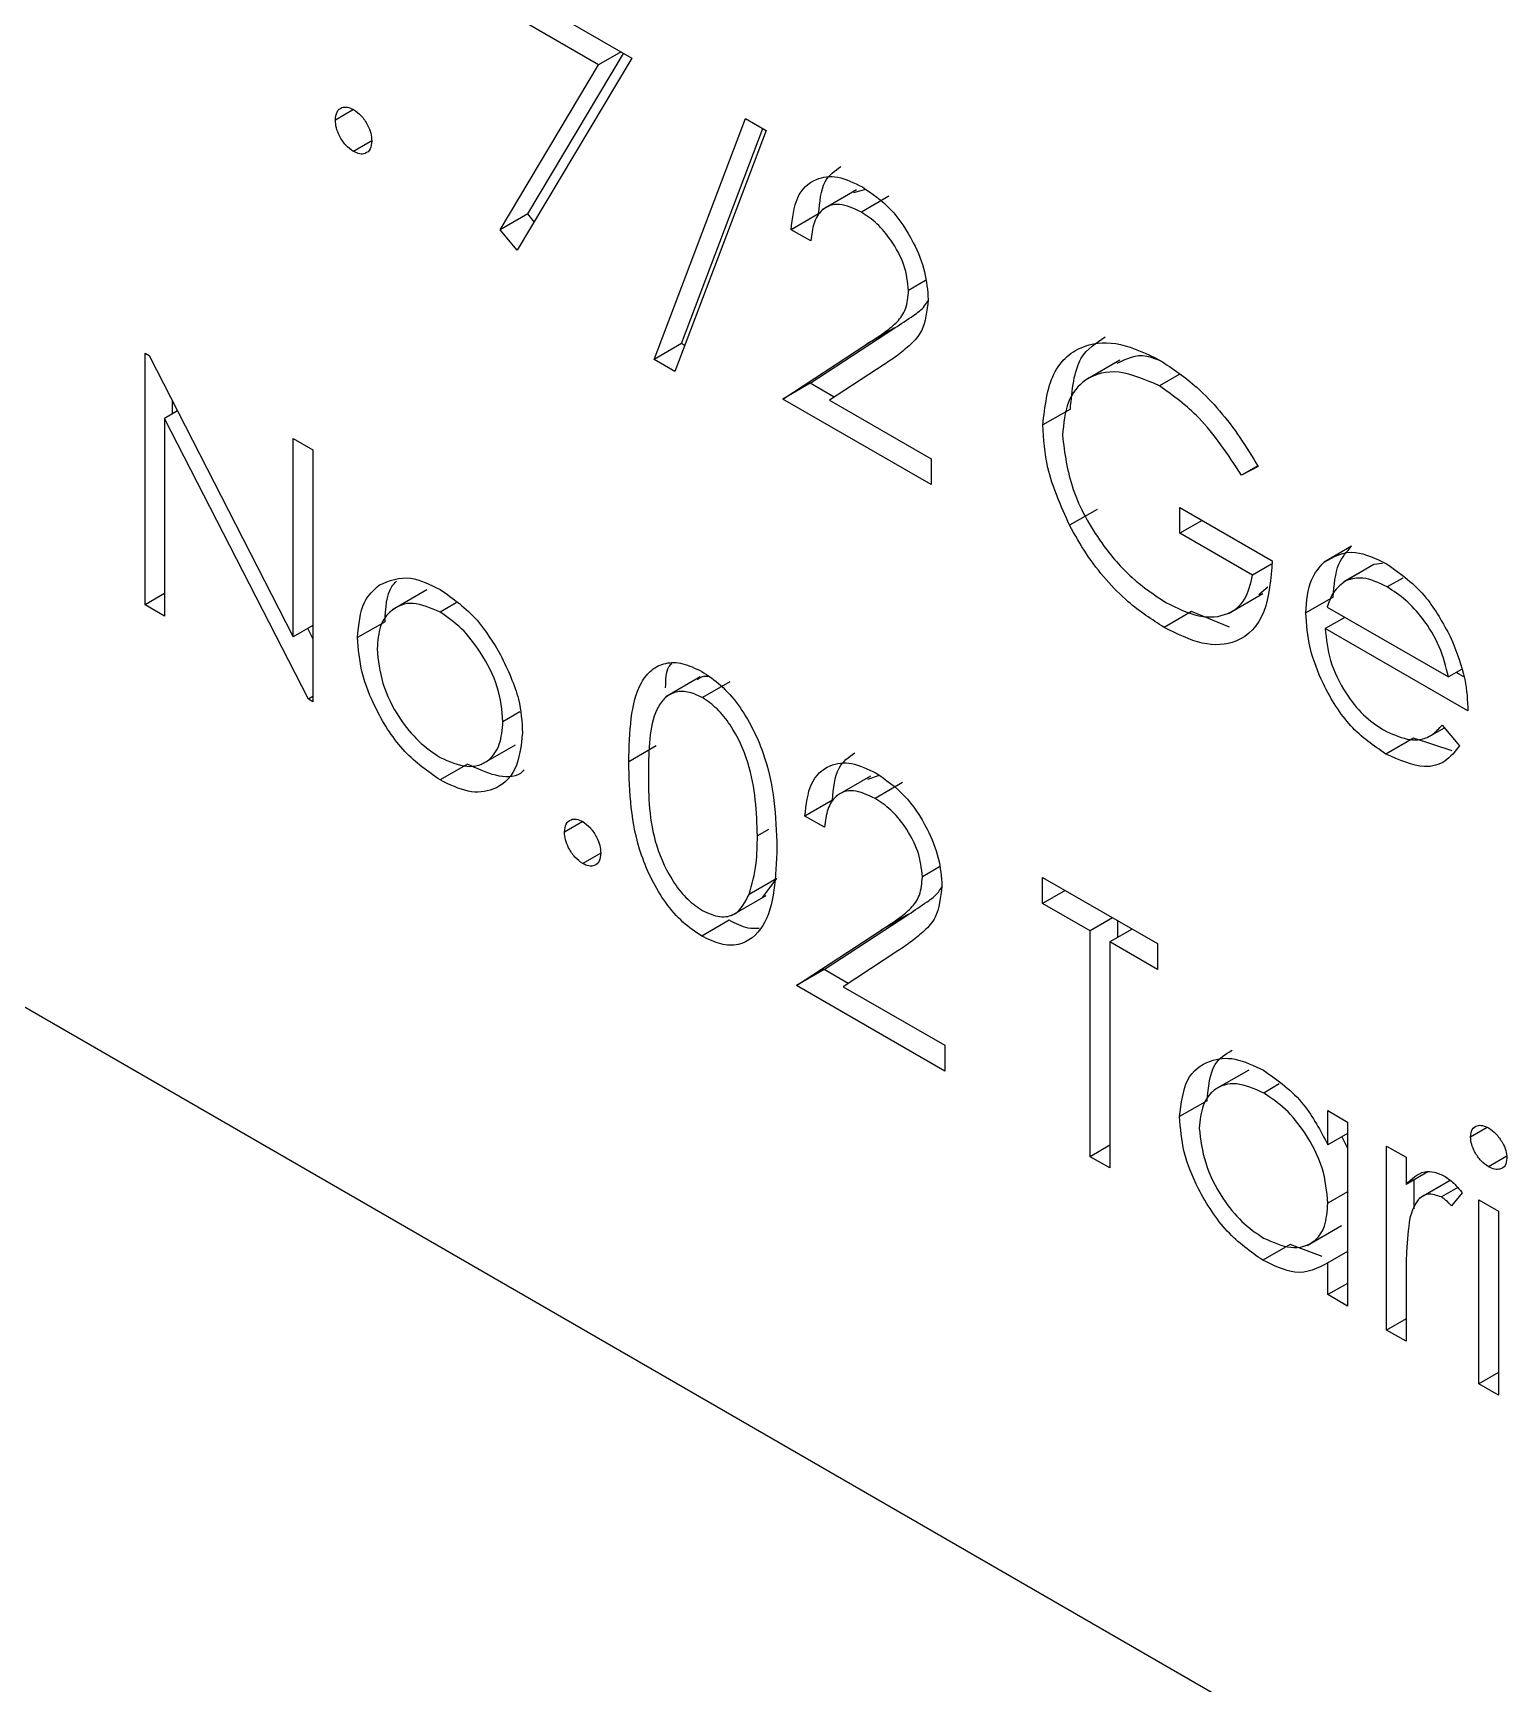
# Model space of a CAD drawing. Extents: x 75 to 2075, y 25 to 1460.
# Drawn here: x 1874.95 to 1885.06, y 1106.38 to 1117.71 of the extents above; entities that cross this region are included whole.
import ezdxf

# ---------------------------------------------------------------- set-up
doc = ezdxf.new("R2010")
doc.units = 0
doc.header["$LTSCALE"] = 5
doc.linetypes.add('SLD-KATı', pattern=[0])
doc.layers.get('0').update_dxf_attribs({"linetype": 'CONTINUOUS'})

msp = doc.modelspace()

# ---------------------------------------------------------------- linework, layer by layer
at = {"color": 7, "linetype": 'SLD-KATı'}
for p, q in [((1837.901, 1132.379), (1926.525, 1081.218)), ((1878.134, 1118.071), (1879.055, 1117.539)), ((1878.827, 1117.493), (1878.134, 1117.894)), ((1879.055, 1117.539), (1878.268, 1116.221)), ((1878.341, 1116.47), (1878.998, 1117.572)), ((1878.981, 1117.582), (1878.827, 1117.493)), ((1878.152, 1116.362), (1878.827, 1117.493)), ((1877.146, 1117.187), (1877.021, 1117.115)), ((1879.208, 1115.471), (1879.834, 1117.126)), ((1879.976, 1117.044), (1879.35, 1115.389)), ((1879.397, 1115.58), (1879.955, 1117.056)), ((1879.834, 1117.126), (1879.976, 1117.044)), ((1877.27, 1116.971), (1877.145, 1116.899)), ((1880.597, 1116.635), (1880.361, 1116.499)), ((1880.658, 1116.639), (1880.577, 1116.614)), ((1880.818, 1116.592), (1880.63, 1116.483)), ((1878.341, 1116.47), (1878.152, 1116.362)), ((1878.268, 1116.221), (1878.152, 1116.362)), ((1878.385, 1116.417), (1878.341, 1116.47)), ((1880.337, 1116.471), (1880.148, 1116.362)), ((1880.283, 1116.285), (1880.148, 1116.362)), ((1881.071, 1116.013), (1880.954, 1115.945)), ((1880.279, 1115.308), (1880.86, 1115.688)), ((1880.86, 1115.688), (1880.671, 1115.579)), ((1879.397, 1115.58), (1879.208, 1115.471)), ((1879.417, 1115.568), (1879.397, 1115.58)), ((1880.091, 1115.199), (1880.671, 1115.579)), ((1875.715, 1115.515), (1875.743, 1115.499)), ((1875.715, 1113.786), (1875.715, 1115.515)), ((1875.743, 1115.499), (1876.732, 1113.567)), ((1879.35, 1115.389), (1879.208, 1115.471)), ((1882.404, 1115.466), (1882.168, 1115.33)), ((1880.786, 1115.436), (1880.411, 1115.191)), ((1882.811, 1115.368), (1882.676, 1115.29)), ((1880.279, 1115.308), (1880.091, 1115.199)), ((1880.444, 1115.212), (1880.279, 1115.308)), ((1875.938, 1115.118), (1875.849, 1115.066)), ((1875.903, 1115.097), (1875.903, 1115.185)), ((1881.108, 1114.612), (1880.091, 1115.199)), ((1880.411, 1115.191), (1881.108, 1114.789)), ((1882.064, 1115.13), (1881.875, 1115.022)), ((1875.849, 1115.066), (1875.849, 1113.709)), ((1876.836, 1113.14), (1875.849, 1115.066)), ((1876.732, 1114.928), (1876.866, 1114.85)), ((1876.732, 1113.567), (1876.732, 1114.928)), ((1876.866, 1114.85), (1876.866, 1113.122)), ((1881.108, 1114.789), (1881.108, 1114.612)), ((1883.35, 1114.742), (1883.238, 1114.678)), ((1883.353, 1114.737), (1883.238, 1114.678)), ((1882.247, 1114.442), (1882.059, 1114.333)), ((1882.816, 1114.456), (1883.449, 1114.09)), ((1882.816, 1114.279), (1882.816, 1114.456)), ((1882.969, 1114.367), (1882.816, 1114.279)), ((1883.315, 1113.991), (1882.816, 1114.279)), ((1883.994, 1114.189), (1883.805, 1114.08)), ((1883.445, 1114.066), (1883.315, 1113.991)), ((1884.127, 1114.053), (1883.939, 1113.945)), ((1884.146, 1114.063), (1883.958, 1113.954)), ((1884.206, 1114.071), (1884.146, 1114.063)), ((1877.648, 1113.889), (1877.412, 1113.753)), ((1883.357, 1113.857), (1883.419, 1113.91)), ((1884.346, 1113.971), (1884.239, 1113.91)), ((1875.849, 1113.864), (1875.715, 1113.786)), ((1875.849, 1113.709), (1875.715, 1113.786)), ((1877.849, 1113.801), (1877.739, 1113.737)), ((1883.149, 1113.728), (1883.385, 1113.864)), ((1883.868, 1113.84), (1883.679, 1113.731)), ((1883.827, 1113.771), (1884.658, 1113.292)), ((1876.866, 1113.645), (1876.732, 1113.567)), ((1877.362, 1113.671), (1877.173, 1113.562)), ((1882.896, 1113.741), (1882.707, 1113.632)), ((1883.156, 1113.634), (1882.896, 1113.741)), ((1883.948, 1113.701), (1883.813, 1113.624)), ((1876.866, 1113.557), (1876.831, 1113.625)), ((1884.792, 1113.059), (1883.813, 1113.624)), ((1884.748, 1113.343), (1884.658, 1113.292)), ((1884.765, 1113.293), (1884.712, 1113.323)), ((1879.525, 1113.292), (1879.289, 1113.156)), ((1879.728, 1113.259), (1879.539, 1113.15)), ((1876.866, 1113.157), (1876.836, 1113.14)), ((1876.866, 1113.122), (1876.836, 1113.14)), ((1878.287, 1113.052), (1878.171, 1112.985)), ((1884.615, 1112.962), (1884.734, 1112.82)), ((1884.418, 1112.872), (1884.229, 1112.763)), ((1884.683, 1112.786), (1884.418, 1112.872)), ((1884.527, 1112.884), (1884.631, 1112.943)), ((1878.022, 1112.691), (1878.258, 1112.827)), ((1879.223, 1112.819), (1879.034, 1112.71)), ((1877.928, 1112.694), (1877.74, 1112.585)), ((1880.692, 1112.61), (1880.456, 1112.474)), ((1880.753, 1112.615), (1880.672, 1112.589)), ((1880.913, 1112.567), (1880.724, 1112.458)), ((1880.432, 1112.446), (1880.243, 1112.337)), ((1878.718, 1112.299), (1878.593, 1112.227)), ((1880.378, 1112.26), (1880.243, 1112.337)), ((1879.993, 1112.245), (1879.917, 1112.201)), ((1878.842, 1112.083), (1878.718, 1112.011)), ((1881.166, 1111.988), (1881.049, 1111.921)), ((1880.049, 1111.908), (1879.86, 1111.799)), ((1879.952, 1111.778), (1880.049, 1111.908)), ((1881.874, 1111.916), (1882.661, 1111.462)), ((1881.874, 1111.738), (1881.874, 1111.916)), ((1879.74, 1111.655), (1879.976, 1111.791)), ((1882.028, 1111.827), (1881.874, 1111.738)), ((1882.2, 1111.55), (1881.874, 1111.738)), ((1879.723, 1111.622), (1879.535, 1111.513)), ((1880.374, 1111.283), (1880.955, 1111.663)), ((1880.955, 1111.663), (1880.766, 1111.554)), ((1882.354, 1111.639), (1882.2, 1111.55)), ((1882.389, 1111.504), (1882.389, 1111.619)), ((1880.186, 1111.174), (1880.766, 1111.554)), ((1882.2, 1109.999), (1882.2, 1111.55)), ((1882.488, 1111.561), (1882.335, 1111.473)), ((1880.881, 1111.412), (1880.506, 1111.166)), ((1882.335, 1111.473), (1882.335, 1109.922)), ((1882.661, 1111.284), (1882.335, 1111.473)), ((1882.661, 1111.462), (1882.661, 1111.284)), ((1880.374, 1111.283), (1880.186, 1111.174)), ((1880.539, 1111.188), (1880.374, 1111.283)), ((1881.203, 1110.587), (1880.186, 1111.174)), ((1880.506, 1111.166), (1881.203, 1110.764)), ((1881.203, 1110.764), (1881.203, 1110.587)), ((1883.288, 1110.594), (1883.052, 1110.458)), ((1883.498, 1110.498), (1883.391, 1110.436)), ((1883.003, 1110.383), (1882.814, 1110.274)), ((1883.831, 1110.081), (1883.831, 1110.315)), ((1883.831, 1110.315), (1883.966, 1110.237)), ((1883.966, 1110.159), (1883.831, 1110.081)), ((1883.966, 1110.059), (1883.927, 1110.137)), ((1883.966, 1110.237), (1883.966, 1108.974)), ((1884.924, 1110.2), (1884.81, 1110.134)), ((1882.335, 1110.077), (1882.2, 1109.999)), ((1884.234, 1110.072), (1884.369, 1109.995)), ((1884.234, 1108.809), (1884.234, 1110.072)), ((1882.335, 1109.922), (1882.2, 1109.999)), ((1884.369, 1109.995), (1884.369, 1109.809)), ((1885.058, 1110.002), (1884.934, 1109.93)), ((1884.516, 1109.894), (1884.369, 1109.809)), ((1884.423, 1109.641), (1884.423, 1109.84)), ((1884.67, 1109.836), (1884.457, 1109.713)), ((1883.966, 1109.758), (1883.831, 1109.681)), ((1884.722, 1109.787), (1884.61, 1109.723)), ((1884.752, 1109.752), (1884.679, 1109.661)), ((1884.868, 1109.703), (1885.002, 1109.625)), ((1884.868, 1108.44), (1884.868, 1109.703)), ((1885.002, 1109.625), (1885.002, 1108.362)), ((1883.688, 1109.39), (1883.924, 1109.526)), ((1883.573, 1109.396), (1883.385, 1109.288)), ((1883.793, 1109.315), (1883.573, 1109.396)), ((1883.966, 1109.348), (1883.831, 1109.27)), ((1883.831, 1109.052), (1883.831, 1109.27)), ((1883.966, 1109.129), (1883.831, 1109.052)), ((1884.369, 1109.156), (1884.369, 1108.732)), ((1883.966, 1108.974), (1883.831, 1109.052)), ((1884.369, 1108.887), (1884.234, 1108.809)), ((1884.369, 1108.732), (1884.234, 1108.809)), ((1885.002, 1108.517), (1884.868, 1108.44)), ((1885.002, 1108.362), (1884.868, 1108.44))]:
    msp.add_line(p, q, dxfattribs=at)
for points, knots in [([(1877.021, 1117.115), (1877.023, 1117.135), (1877.027, 1117.175), (1877.061, 1117.202), (1877.102, 1117.207), (1877.131, 1117.194), (1877.145, 1117.187)], [0, 0, 0, 0, 0.279576, 0.559284, 0.779552, 1, 1, 1, 1]), ([(1877.145, 1117.187), (1877.164, 1117.174), (1877.201, 1117.148), (1877.241, 1117.085), (1877.267, 1117.023), (1877.269, 1116.988), (1877.27, 1116.971)], [0, 0, 0, 0, 0.279602, 0.559212, 0.779475, 1, 1, 1, 1]), ([(1877.145, 1116.899), (1877.127, 1116.912), (1877.09, 1116.938), (1877.05, 1117.001), (1877.025, 1117.062), (1877.022, 1117.097), (1877.021, 1117.115)], [0, 0, 0, 0, 0.279581, 0.559143, 0.779575, 1, 1, 1, 1]), ([(1877.27, 1116.971), (1877.268, 1116.951), (1877.264, 1116.911), (1877.23, 1116.884), (1877.189, 1116.878), (1877.16, 1116.892), (1877.145, 1116.899)], [0, 0, 0, 0, 0.2794691, 0.5593578, 0.7796739, 1, 1, 1, 1]), ([(1880.148, 1116.362), (1880.157, 1116.441), (1880.175, 1116.599), (1880.302, 1116.717), (1880.465, 1116.739), (1880.579, 1116.684), (1880.637, 1116.656)], [0, 0, 0, 0, 0.2800291, 0.5595146, 0.7796675, 1, 1, 1, 1]), ([(1880.337, 1116.471), (1880.344, 1116.552), (1880.358, 1116.702), (1880.448, 1116.766), (1880.49, 1116.796)], [0, 0, 0, 0, 0.54369, 1, 1, 1, 1]), ([(1880.637, 1116.656), (1880.703, 1116.611), (1880.837, 1116.519), (1880.985, 1116.293), (1881.075, 1116.07), (1881.084, 1115.945), (1881.089, 1115.882)], [0, 0, 0, 0, 0.27989, 0.559224, 0.779582, 1, 1, 1, 1]), ([(1880.63, 1116.483), (1880.579, 1116.507), (1880.476, 1116.554), (1880.361, 1116.512), (1880.299, 1116.413), (1880.288, 1116.327), (1880.283, 1116.285)], [0, 0, 0, 0, 0.279699, 0.558847, 0.779176, 1, 1, 1, 1]), ([(1880.954, 1115.945), (1880.948, 1116.002), (1880.935, 1116.117), (1880.844, 1116.282), (1880.739, 1116.41), (1880.666, 1116.459), (1880.63, 1116.483)], [0, 0, 0, 0, 0.2791258, 0.5589784, 0.77935, 1, 1, 1, 1]), ([(1880.671, 1115.579), (1880.714, 1115.607), (1880.786, 1115.652), (1880.877, 1115.727), (1880.942, 1115.811), (1880.95, 1115.901), (1880.954, 1115.945)], [0, 0, 0, 0, 0.3405416, 0.5608502, 0.7805986, 1, 1, 1, 1]), ([(1881.089, 1115.882), (1881.08, 1115.804), (1881.065, 1115.675), (1880.969, 1115.573), (1880.881, 1115.499), (1880.818, 1115.457), (1880.786, 1115.436)], [0, 0, 0, 0, 0.33837, 0.558748, 0.779361, 1, 1, 1, 1]), ([(1880.86, 1115.688), (1880.902, 1115.716), (1880.972, 1115.763), (1881.054, 1115.819), (1881.08, 1115.863), (1881.087, 1115.875)], [0, 0, 0, 0, 0.524006, 0.863005, 1, 1, 1, 1]), ([(1881.875, 1115.022), (1881.89, 1115.149), (1881.92, 1115.402), (1882.135, 1115.582), (1882.403, 1115.599), (1882.588, 1115.509), (1882.68, 1115.465)], [0, 0, 0, 0, 0.27959, 0.559072, 0.779411, 1, 1, 1, 1]), ([(1882.064, 1115.13), (1882.076, 1115.262), (1882.097, 1115.493), (1882.241, 1115.586), (1882.304, 1115.626)], [0, 0, 0, 0, 0.56748, 1, 1, 1, 1]), ([(1882.69, 1115.458), (1882.655, 1115.472), (1882.537, 1115.52), (1882.447, 1115.475), (1882.384, 1115.444)], [0, 0, 0, 0, 0.294018, 1, 1, 1, 1]), ([(1882.68, 1115.465), (1882.766, 1115.408), (1882.907, 1115.314), (1883.09, 1115.122), (1883.231, 1114.938), (1883.312, 1114.804), (1883.353, 1114.737)], [0, 0, 0, 0, 0.339527, 0.559586, 0.779731, 1, 1, 1, 1]), ([(1882.676, 1115.29), (1882.581, 1115.331), (1882.392, 1115.414), (1882.171, 1115.357), (1882.035, 1115.194), (1882.018, 1115.032), (1882.01, 1114.951)], [0, 0, 0, 0, 0.279847, 0.559555, 0.779847, 1, 1, 1, 1]), ([(1883.238, 1114.678), (1883.145, 1114.819), (1882.98, 1115.071), (1882.769, 1115.223), (1882.676, 1115.29)], [0, 0, 0, 0, 0.55984, 1, 1, 1, 1]), ([(1882.059, 1114.333), (1882, 1114.466), (1881.894, 1114.704), (1881.881, 1114.924), (1881.875, 1115.022)], [0, 0, 0, 0, 0.559317, 1, 1, 1, 1]), ([(1882.01, 1114.951), (1882.025, 1114.828), (1882.056, 1114.582), (1882.254, 1114.225), (1882.485, 1113.959), (1882.641, 1113.855), (1882.719, 1113.803)], [0, 0, 0, 0, 0.279061, 0.558584, 0.779236, 1, 1, 1, 1]), ([(1882.707, 1113.632), (1882.624, 1113.686), (1882.487, 1113.774), (1882.308, 1113.956), (1882.169, 1114.134), (1882.096, 1114.267), (1882.059, 1114.333)], [0, 0, 0, 0, 0.339789, 0.559872, 0.779908, 1, 1, 1, 1]), ([(1883.805, 1114.08), (1883.872, 1114.118), (1883.992, 1114.185), (1884.159, 1114.104), (1884.233, 1114.069)], [0, 0, 0, 0, 0.558577, 1, 1, 1, 1]), ([(1883.868, 1113.84), (1883.874, 1113.922), (1883.886, 1114.069), (1883.961, 1114.152), (1883.994, 1114.189)], [0, 0, 0, 0, 0.559427, 1, 1, 1, 1]), ([(1877.323, 1113.924), (1877.391, 1113.952), (1877.512, 1114.004), (1877.67, 1113.926), (1877.74, 1113.892)], [0, 0, 0, 0, 0.55888, 1, 1, 1, 1]), ([(1883.449, 1114.09), (1883.44, 1113.965), (1883.421, 1113.715), (1883.232, 1113.517), (1882.973, 1113.5), (1882.796, 1113.588), (1882.707, 1113.632)], [0, 0, 0, 0, 0.280351, 0.559367, 0.779371, 1, 1, 1, 1]), ([(1882.719, 1113.803), (1882.796, 1113.765), (1882.951, 1113.689), (1883.14, 1113.709), (1883.272, 1113.81), (1883.3, 1113.931), (1883.315, 1113.991)], [0, 0, 0, 0, 0.280254, 0.559912, 0.779941, 1, 1, 1, 1]), ([(1883.679, 1113.731), (1883.686, 1113.813), (1883.698, 1113.96), (1883.772, 1114.043), (1883.805, 1114.08)], [0, 0, 0, 0, 0.559427, 1, 1, 1, 1]), ([(1884.233, 1114.069), (1884.33, 1114), (1884.504, 1113.876), (1884.621, 1113.661), (1884.673, 1113.566)], [0, 0, 0, 0, 0.558919, 1, 1, 1, 1]), ([(1877.173, 1113.562), (1877.181, 1113.651), (1877.195, 1113.809), (1877.284, 1113.889), (1877.323, 1113.924)], [0, 0, 0, 0, 0.559285, 1, 1, 1, 1]), ([(1877.362, 1113.671), (1877.366, 1113.763), (1877.372, 1113.877), (1877.429, 1113.937), (1877.44, 1113.949)], [0, 0, 0, 0, 0.806438, 1, 1, 1, 1]), ([(1877.74, 1113.892), (1877.829, 1113.83), (1877.987, 1113.719), (1878.104, 1113.528), (1878.155, 1113.444)], [0, 0, 0, 0, 0.559182, 1, 1, 1, 1]), ([(1883.958, 1113.954), (1883.925, 1113.93), (1883.867, 1113.888), (1883.839, 1113.807), (1883.827, 1113.771)], [0, 0, 0, 0, 0.558795, 1, 1, 1, 1]), ([(1884.239, 1113.91), (1884.181, 1113.937), (1884.078, 1113.987), (1883.994, 1113.964), (1883.958, 1113.954)], [0, 0, 0, 0, 0.559458, 1, 1, 1, 1]), ([(1884.658, 1113.292), (1884.641, 1113.361), (1884.608, 1113.499), (1884.494, 1113.686), (1884.366, 1113.825), (1884.282, 1113.882), (1884.239, 1113.91)], [0, 0, 0, 0, 0.280138, 0.559194, 0.779598, 1, 1, 1, 1]), ([(1877.739, 1113.737), (1877.675, 1113.765), (1877.547, 1113.821), (1877.407, 1113.764), (1877.32, 1113.65), (1877.312, 1113.539), (1877.307, 1113.484)], [0, 0, 0, 0, 0.279484, 0.559256, 0.779547, 1, 1, 1, 1]), ([(1878.171, 1112.985), (1878.164, 1113.063), (1878.149, 1113.22), (1878.031, 1113.45), (1877.89, 1113.634), (1877.789, 1113.703), (1877.739, 1113.737)], [0, 0, 0, 0, 0.279586, 0.559398, 0.779653, 1, 1, 1, 1]), ([(1884.229, 1112.763), (1884.146, 1112.82), (1883.98, 1112.933), (1883.801, 1113.221), (1883.697, 1113.497), (1883.685, 1113.653), (1883.679, 1113.731)], [0, 0, 0, 0, 0.279885, 0.558859, 0.779462, 1, 1, 1, 1]), ([(1877.74, 1112.585), (1877.656, 1112.643), (1877.488, 1112.759), (1877.304, 1113.045), (1877.191, 1113.325), (1877.179, 1113.483), (1877.173, 1113.562)], [0, 0, 0, 0, 0.279776, 0.559179, 0.779592, 1, 1, 1, 1]), ([(1883.813, 1113.624), (1883.82, 1113.551), (1883.834, 1113.407), (1883.94, 1113.191), (1884.073, 1113.022), (1884.166, 1112.96), (1884.212, 1112.928)], [0, 0, 0, 0, 0.279963, 0.559359, 0.779526, 1, 1, 1, 1]), ([(1884.673, 1113.566), (1884.712, 1113.468), (1884.782, 1113.291), (1884.789, 1113.13), (1884.792, 1113.059)], [0, 0, 0, 0, 0.558897, 1, 1, 1, 1]), ([(1877.307, 1113.484), (1877.315, 1113.406), (1877.331, 1113.251), (1877.446, 1113.019), (1877.59, 1112.842), (1877.689, 1112.774), (1877.739, 1112.74)], [0, 0, 0, 0, 0.279618, 0.559167, 0.779512, 1, 1, 1, 1]), ([(1878.155, 1113.444), (1878.204, 1113.341), (1878.29, 1113.157), (1878.301, 1112.984), (1878.305, 1112.909)], [0, 0, 0, 0, 0.559216, 1, 1, 1, 1]), ([(1879.034, 1112.71), (1879.04, 1112.913), (1879.047, 1113.167), (1879.187, 1113.346), (1879.284, 1113.393), (1879.404, 1113.394), (1879.491, 1113.351), (1879.535, 1113.33)], [0, 0, 0, 0, 0.498702, 0.6241765, 0.7494675, 0.8747453, 1, 1, 1, 1]), ([(1879.287, 1113.217), (1879.288, 1113.272), (1879.289, 1113.341), (1879.322, 1113.377), (1879.329, 1113.385)], [0, 0, 0, 0, 0.794441, 1, 1, 1, 1]), ([(1879.535, 1113.33), (1879.579, 1113.301), (1879.667, 1113.242), (1879.828, 1113.059), (1880.03, 1112.654), (1880.043, 1112.335), (1880.051, 1112.123)], [0, 0, 0, 0, 0.1256, 0.251197, 0.500581, 1, 1, 1, 1]), ([(1879.539, 1113.15), (1879.505, 1113.166), (1879.436, 1113.198), (1879.345, 1113.19), (1879.273, 1113.147), (1879.174, 1112.993), (1879.171, 1112.793), (1879.169, 1112.633)], [0, 0, 0, 0, 0.125139, 0.250418, 0.375519, 0.500847, 1, 1, 1, 1]), ([(1879.582, 1113.295), (1879.566, 1113.296), (1879.536, 1113.298), (1879.515, 1113.281), (1879.504, 1113.273)], [0, 0, 0, 0, 0.525832, 1, 1, 1, 1]), ([(1879.917, 1112.201), (1879.911, 1112.365), (1879.903, 1112.61), (1879.763, 1112.928), (1879.642, 1113.079), (1879.574, 1113.127), (1879.539, 1113.15)], [0, 0, 0, 0, 0.500072, 0.749021, 0.874598, 1, 1, 1, 1]), ([(1877.739, 1112.74), (1877.803, 1112.712), (1877.929, 1112.656), (1878.073, 1112.705), (1878.156, 1112.821), (1878.166, 1112.93), (1878.171, 1112.985)], [0, 0, 0, 0, 0.2797454, 0.5591127, 0.7796058, 1, 1, 1, 1]), ([(1884.212, 1112.928), (1884.268, 1112.903), (1884.358, 1112.86), (1884.474, 1112.857), (1884.554, 1112.895), (1884.595, 1112.939), (1884.615, 1112.962)], [0, 0, 0, 0, 0.3394652, 0.5596261, 0.7794983, 1, 1, 1, 1]), ([(1878.305, 1112.909), (1878.295, 1112.819), (1878.274, 1112.638), (1878.124, 1112.51), (1877.936, 1112.489), (1877.805, 1112.553), (1877.74, 1112.585)], [0, 0, 0, 0, 0.279521, 0.559381, 0.779507, 1, 1, 1, 1]), ([(1880.432, 1112.446), (1880.439, 1112.527), (1880.453, 1112.677), (1880.543, 1112.742), (1880.585, 1112.771)], [0, 0, 0, 0, 0.54369, 1, 1, 1, 1]), ([(1884.734, 1112.82), (1884.704, 1112.781), (1884.643, 1112.702), (1884.471, 1112.654), (1884.321, 1112.722), (1884.229, 1112.763)], [0, 0, 0, 0, 0.280919, 0.561407, 1, 1, 1, 1]), ([(1878.317, 1112.654), (1878.308, 1112.646), (1878.262, 1112.598), (1878.122, 1112.603), (1877.993, 1112.663), (1877.928, 1112.694)], [0, 0, 0, 0, 0.100871, 0.55006, 1, 1, 1, 1]), ([(1879.535, 1111.513), (1879.491, 1111.543), (1879.404, 1111.601), (1879.245, 1111.784), (1879.048, 1112.187), (1879.04, 1112.501), (1879.034, 1112.71)], [0, 0, 0, 0, 0.125551, 0.25109, 0.50025, 1, 1, 1, 1]), ([(1879.169, 1112.633), (1879.17, 1112.471), (1879.171, 1112.228), (1879.315, 1111.909), (1879.437, 1111.76), (1879.505, 1111.712), (1879.539, 1111.688)], [0, 0, 0, 0, 0.500291, 0.749086, 0.874606, 1, 1, 1, 1]), ([(1880.243, 1112.337), (1880.252, 1112.416), (1880.269, 1112.574), (1880.397, 1112.692), (1880.56, 1112.714), (1880.674, 1112.659), (1880.731, 1112.632)], [0, 0, 0, 0, 0.280029, 0.559515, 0.779668, 1, 1, 1, 1]), ([(1880.731, 1112.632), (1880.798, 1112.586), (1880.931, 1112.495), (1881.08, 1112.268), (1881.169, 1112.046), (1881.179, 1111.92), (1881.183, 1111.857)], [0, 0, 0, 0, 0.27989, 0.559224, 0.779582, 1, 1, 1, 1]), ([(1880.724, 1112.458), (1880.673, 1112.482), (1880.571, 1112.529), (1880.456, 1112.488), (1880.393, 1112.388), (1880.383, 1112.303), (1880.378, 1112.26)], [0, 0, 0, 0, 0.279699, 0.558847, 0.779176, 1, 1, 1, 1]), ([(1881.049, 1111.921), (1881.043, 1111.978), (1881.03, 1112.092), (1880.939, 1112.258), (1880.834, 1112.386), (1880.761, 1112.434), (1880.724, 1112.458)], [0, 0, 0, 0, 0.279126, 0.558978, 0.77935, 1, 1, 1, 1]), ([(1878.593, 1112.227), (1878.595, 1112.247), (1878.6, 1112.287), (1878.633, 1112.314), (1878.674, 1112.32), (1878.703, 1112.306), (1878.718, 1112.299)], [0, 0, 0, 0, 0.279576, 0.559284, 0.779552, 1, 1, 1, 1]), ([(1878.718, 1112.299), (1878.736, 1112.286), (1878.773, 1112.26), (1878.813, 1112.197), (1878.839, 1112.135), (1878.841, 1112.1), (1878.842, 1112.083)], [0, 0, 0, 0, 0.279602, 0.559212, 0.779475, 1, 1, 1, 1]), ([(1878.718, 1112.011), (1878.699, 1112.024), (1878.663, 1112.051), (1878.622, 1112.113), (1878.597, 1112.175), (1878.594, 1112.21), (1878.593, 1112.227)], [0, 0, 0, 0, 0.2795812, 0.5591432, 0.7795754, 1, 1, 1, 1]), ([(1879.86, 1111.799), (1879.879, 1111.868), (1879.914, 1111.991), (1879.916, 1112.137), (1879.917, 1112.201)], [0, 0, 0, 0, 0.559599, 1, 1, 1, 1]), ([(1878.842, 1112.083), (1878.84, 1112.063), (1878.836, 1112.023), (1878.802, 1111.996), (1878.761, 1111.99), (1878.732, 1112.004), (1878.718, 1112.011)], [0, 0, 0, 0, 0.279469, 0.559358, 0.779674, 1, 1, 1, 1]), ([(1880.051, 1112.123), (1880.043, 1111.92), (1880.03, 1111.617), (1879.827, 1111.447), (1879.667, 1111.449), (1879.579, 1111.492), (1879.535, 1111.513)], [0, 0, 0, 0, 0.499407, 0.748743, 0.874372, 1, 1, 1, 1]), ([(1880.766, 1111.554), (1880.809, 1111.582), (1880.88, 1111.628), (1880.972, 1111.702), (1881.037, 1111.787), (1881.045, 1111.876), (1881.049, 1111.921)], [0, 0, 0, 0, 0.340542, 0.56085, 0.780599, 1, 1, 1, 1]), ([(1881.183, 1111.857), (1881.174, 1111.779), (1881.159, 1111.65), (1881.063, 1111.548), (1880.976, 1111.475), (1880.912, 1111.433), (1880.881, 1111.412)], [0, 0, 0, 0, 0.33837, 0.558748, 0.779361, 1, 1, 1, 1]), ([(1880.955, 1111.663), (1880.997, 1111.692), (1881.067, 1111.738), (1881.148, 1111.795), (1881.175, 1111.838), (1881.182, 1111.851)], [0, 0, 0, 0, 0.524006, 0.863005, 1, 1, 1, 1]), ([(1879.539, 1111.688), (1879.58, 1111.67), (1879.662, 1111.635), (1879.788, 1111.661), (1879.833, 1111.747), (1879.86, 1111.799)], [0, 0, 0, 0, 0.280257, 0.560781, 1, 1, 1, 1]), ([(1879.929, 1111.566), (1879.904, 1111.565), (1879.841, 1111.562), (1879.768, 1111.599), (1879.723, 1111.622)], [0, 0, 0, 0, 0.387996, 1, 1, 1, 1]), ([(1883.003, 1110.383), (1883.011, 1110.476), (1883.026, 1110.64), (1883.129, 1110.703), (1883.174, 1110.73)], [0, 0, 0, 0, 0.573159, 1, 1, 1, 1]), ([(1882.814, 1110.274), (1882.825, 1110.365), (1882.846, 1110.546), (1883.004, 1110.666), (1883.191, 1110.687), (1883.323, 1110.624), (1883.389, 1110.592)], [0, 0, 0, 0, 0.279413, 0.559191, 0.779548, 1, 1, 1, 1]), ([(1883.389, 1110.592), (1883.488, 1110.523), (1883.664, 1110.398), (1883.78, 1110.178), (1883.831, 1110.081)], [0, 0, 0, 0, 0.559062, 1, 1, 1, 1]), ([(1883.391, 1110.436), (1883.327, 1110.465), (1883.198, 1110.521), (1883.053, 1110.474), (1882.965, 1110.359), (1882.954, 1110.249), (1882.949, 1110.195)], [0, 0, 0, 0, 0.279767, 0.559291, 0.779719, 1, 1, 1, 1]), ([(1883.831, 1109.681), (1883.824, 1109.76), (1883.81, 1109.918), (1883.689, 1110.152), (1883.543, 1110.334), (1883.442, 1110.402), (1883.391, 1110.436)], [0, 0, 0, 0, 0.27966, 0.55921, 0.779487, 1, 1, 1, 1]), ([(1883.385, 1109.288), (1883.301, 1109.347), (1883.132, 1109.467), (1882.946, 1109.753), (1882.831, 1110.035), (1882.82, 1110.194), (1882.814, 1110.274)], [0, 0, 0, 0, 0.279573, 0.559333, 0.779589, 1, 1, 1, 1]), ([(1882.949, 1110.195), (1882.958, 1110.116), (1882.976, 1109.958), (1883.094, 1109.725), (1883.238, 1109.544), (1883.339, 1109.475), (1883.39, 1109.44)], [0, 0, 0, 0, 0.279429, 0.559146, 0.77957, 1, 1, 1, 1]), ([(1884.81, 1110.134), (1884.812, 1110.153), (1884.817, 1110.191), (1884.852, 1110.214), (1884.892, 1110.216), (1884.92, 1110.203), (1884.934, 1110.196)], [0, 0, 0, 0, 0.279289, 0.558897, 0.779452, 1, 1, 1, 1]), ([(1884.934, 1109.93), (1884.917, 1109.942), (1884.881, 1109.967), (1884.841, 1110.025), (1884.815, 1110.084), (1884.812, 1110.117), (1884.81, 1110.134)], [0, 0, 0, 0, 0.279784, 0.559698, 0.779921, 1, 1, 1, 1]), ([(1884.934, 1110.196), (1884.952, 1110.184), (1884.987, 1110.159), (1885.028, 1110.1), (1885.055, 1110.041), (1885.058, 1110.007), (1885.059, 1109.99)], [0, 0, 0, 0, 0.279869, 0.559866, 0.779911, 1, 1, 1, 1]), ([(1885.059, 1109.99), (1885.057, 1109.971), (1885.052, 1109.933), (1885.016, 1109.912), (1884.976, 1109.91), (1884.948, 1109.923), (1884.934, 1109.93)], [0, 0, 0, 0, 0.27916, 0.558862, 0.779356, 1, 1, 1, 1]), ([(1884.369, 1109.809), (1884.406, 1109.847), (1884.459, 1109.899), (1884.561, 1109.898), (1884.611, 1109.875), (1884.636, 1109.863)], [0, 0, 0, 0, 0.558788, 0.779481, 1, 1, 1, 1]), ([(1884.636, 1109.863), (1884.659, 1109.846), (1884.7, 1109.817), (1884.737, 1109.772), (1884.752, 1109.752)], [0, 0, 0, 0, 0.559243, 1, 1, 1, 1]), ([(1883.39, 1109.44), (1883.454, 1109.412), (1883.582, 1109.356), (1883.731, 1109.396), (1883.818, 1109.513), (1883.827, 1109.625), (1883.831, 1109.681)], [0, 0, 0, 0, 0.2798222, 0.5593866, 0.7796028, 1, 1, 1, 1]), ([(1884.61, 1109.723), (1884.578, 1109.733), (1884.515, 1109.754), (1884.433, 1109.699), (1884.408, 1109.623), (1884.393, 1109.576)], [0, 0, 0, 0, 0.278336, 0.558768, 1, 1, 1, 1]), ([(1884.679, 1109.661), (1884.666, 1109.674), (1884.645, 1109.699), (1884.621, 1109.715), (1884.61, 1109.723)], [0, 0, 0, 0, 0.560396, 1, 1, 1, 1]), ([(1884.393, 1109.576), (1884.384, 1109.501), (1884.368, 1109.366), (1884.368, 1109.22), (1884.369, 1109.156)], [0, 0, 0, 0, 0.559636, 1, 1, 1, 1]), ([(1883.831, 1109.27), (1883.761, 1109.233), (1883.634, 1109.168), (1883.461, 1109.251), (1883.385, 1109.288)], [0, 0, 0, 0, 0.558763, 1, 1, 1, 1])]:
    msp.add_open_spline(points, degree=3, knots=knots, dxfattribs=at)

doc.saveas('drawing.dxf')
